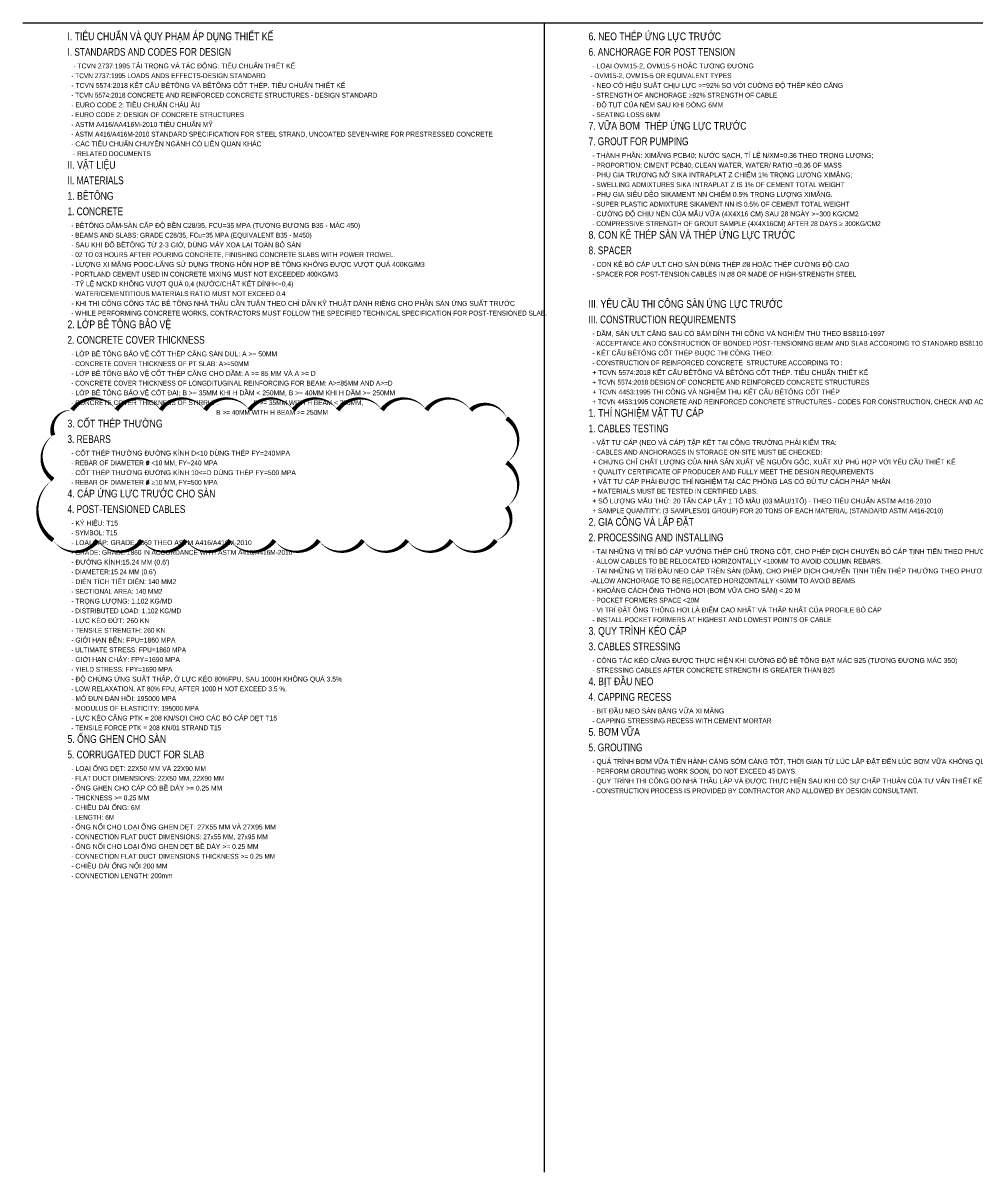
# Model space of a CAD drawing. Header units: millimetres. Extents: x 408913 to 1237273, y -191467 to -86666.
# Drawn here: x 1081461 to 1124516, y -186337 to -134454 of the extents above; entities that cross this region are included whole.
import ezdxf

# ---------------------------------------------------------------- set-up
doc = ezdxf.new("R2010")
doc.units = ezdxf.units.MM
doc.header["$LTSCALE"] = 35
doc.layers.add('STR.Dim_F-CL-B', color=8, linetype='Continuous')
doc.layers.add('TXT-ST2', color=7, linetype='Continuous')
doc.styles.add('VNTIMEH', font='vntimeh.shx', dxfattribs={"width": 0.8, "bigfont": 'vns.shx'})

msp = doc.modelspace()

# ---------------------------------------------------------------- linework, layer by layer
at = {"layer": 'DEFPOINTS'}
msp.add_lwpolyline([(1082824, -157810.9, 0, 200, 0.5205671), (1084824, -157810.9, 0, 200, 0.5205671), (1086824, -157810.9, 0, 200, 0.5205671), (1088824, -157810.9, 0, 200, 0.5205671), (1090824, -157810.9, 0, 200, 0.5205671), (1092824, -157810.9, 0, 200, 0.5205671), (1094824, -157810.9, 0, 200, 0.5205671), (1096824, -157810.9, 0, 200, 0.5205671), (1098824, -157810.9, 0, 200, 0.5205671), (1100824, -157810.9, 0, 200, 0.5205671), (1102824, -157810.9, 0, 200, 0.5205671), (1103312.6, -156299.4, 0, 200, 0.5205671), (1103312.6, -154299.4, 0, 200, 0.5205671), (1103312.6, -152299.4, 0, 200, 0.5205671), (1101682.5, -151929.5, 0, 200, 0.5205671), (1099682.5, -151929.5, 0, 200, 0.5205671), (1097682.5, -151929.5, 0, 200, 0.5205671), (1095682.5, -151929.5, 0, 200, 0.5205671), (1093682.5, -151929.5, 0, 200, 0.5205671), (1091682.5, -151929.5, 0, 200, 0.5205671), (1089682.5, -151929.5, 0, 200, 0.5205671), (1087682.5, -151929.5, 0, 200, 0.5205671), (1085682.5, -151929.5, 0, 200, 0.5205671), (1083682.5, -151929.5, 0, 200, 0.5205671), (1082824, -153071.1, 0, 200, 0.5205671), (1082824, -155071.1, 0, 200, 0.5205671)], format="xyseb", close=True, dxfattribs=at)
at = {"layer": 'STR.Dim_F-CL-B'}
for points in [[(1081461, -134454.2), (1153173, -134454.2)], [(1105001.8, -134454.2), (1105001.8, -186337.2)]]:
    msp.add_lwpolyline(points, dxfattribs=at)

# ---------------------------------------------------------------- texts
at = {"layer": 'TXT-ST2', "color": 7, "char_height": 420, "attachment_point": 1, "line_spacing_factor": 1.2, "style": 'VNTIMEH'}
for s, insert, width in [("{\\f.VnArialH|b0|i0|c0|p34;\\H0.83333x;\\C256;I. Tiªu chuÈn vµ quy ph¹m ¸p dông thiÕt kÕ\\P\\Frmns085|c0;\\C2;I. STANDARDS AND CODES FOR DESIGN\\H1.2x;\\P\\f.VnArialH|b0|i0|c0|p34;\\C7;  \\H0.52381x;- tcvn 2737:1995 t¶i träng vµ t¸c ®éng. tiªu chuÈn thiÕt kÕ\\P\\C256;  \\Frmns085|c0;\\C2;- TCVN 2737:1995 LOADS ANDS EFFECTS-DESIGN STANDARD\\P\\f.VnArialH|b0|i0|c0|p34;\\C7;  - tcvn 5574:2018 kÕt cÊu bªt«ng vµ bªt«ng cèt thÐp. tiªu chuÈn thiÕt kÕ\\P\\C256;  \\Frmns085|c0;\\C2;- TCVN 5574:2018 CONCRETE AND REINFORCED CONCRETE STRUCTURES - DESIGN STANDARD\\f.VnArialH|b0|i0|c0|p34;\\P\\C7;  - euro code 2: tiªu chuÈn ch©u ©u\\P\\C256;  \\Frmns085|c0;\\C2;- EURO CODE 2: DESIGN OF CONCRETE STRUCTURES\\f.VnArialH|b0|i0|c0|p34;\\P\\C7;  - astm a416/AA416m-2010 tiªu chuÈn mü\\P\\C256;  \\Frmns085|c0;\\C2;- ASTM A416/A416M-2010 STANDARD SPECIFICATION FOR STEEL STRAND, UNCOATED SEVEN-WIRE FOR PRESTRESSED CONCRETE\\P\\f.VnArialH|b0|i0|c0|p34;\\C7;  - c¸c tiªu chuÈn chuyªn ngµnh cã liªn quan kh¸c\\P\\C256;   \\Frmns085|c0;\\C2;- RELATED DOCUMENTS\\H1.90909x;\\P\\f.VnArialH|b0|i0|c0|p34;\\H0.83333x;\\C256;II. VËt liÖu\\P\\Frmns085|c0;\\C2;II. MATERIALS\\P\\f.VnArialH|b0|i0|c0|p34;1. Bªt«ng\\P\\Frmns085|c0;1. CONCRETE\\H1.2x;\\P\\f.VnArialH|b0|i0|c0|p34;\\H0.52381x;\\C7;  - bªt«ng dÇm-sµn cÊp ®é bÒn c28/35, fCu=35 mpa (t\xad¬ng ®\xad¬ng B35 - m¸c 450)\\P\\C256;  \\Frmns085|c0;\\C2;- BEAMS AND SLABS: GRADE C28/35, FCu=35 MPA (EQUIVALENT B35 - M450)\\P\\f.VnArialH|b0|i0|c0|p34;\\C7;  - sau khi ®æ bªt«ng tõ 2-3 giê, dïng m¸y xoa l¹i toµn bé sµn\\P\\C256;  \\Frmns085|c0;\\C2;- 02 TO 03 HOURS AFTER POURING CONCRETE, FINISHING CONCRETE SLABS WITH POWER TROWEL.\\P\\f.VnArialH|b0|i0|c0|p34;\\C7;  - l\xadîng xi m¨ng pooc-l¨ng sö dông trong hçn hîp bª t«ng kh«ng ®\xadîc v\xadît qu¸ 400kg/m3\\P\\C256;  \\Frmns085|c0;\\C2;- PORTLAND CEMENT USED IN CONCRETE MIXING MUST NOT EXCEEDED 400KG/M3\\P\\f.VnArialH|b0|i0|c0|p34;\\C7;  - tû lÖ n/ckd kh«ng v\xadît qu¸ 0,4 (n\xadíc/chÊt kÕt dÝnh<=0,4)\\P\\C256;  \\Frmns085|c0;\\C2;- WATER/CEMENTITIOUS MATERIALS RATIO MUST NOT EXCEED 0.4\\P\\f.VnArialH|b0|i0|c0|p34;\\C7;  - khi thi c«ng c«ng t¸c bª t«ng nhµ thÇu cÇn tu©n theo chØ dÉn kü thuËt dµnh riªng cho phÇn sµn øng suÊt tr\xadíc\\P\\C256;  \\Frmns085|c0;\\C2;- WHILE PERFORMING CONCRETE WORKS, CONTRACTORS MUST FOLLOW THE SPECIFIED TECHNICAL SPECIFICATION FOR POST-TENSIONED SLAB.\\H0.99999x;\\P\\f.VnArialH|b0|i0|c0|p34;\\H1.59092x;2. líp bª t«ng b¶o vÖ\\P\\Frmns085|c0;2. CONCRETE COVER THICKNESS\\f.VnArialH|b0|i0|c0|p34;\\H1.19999x;\\P\\pt10920;\\H0.52382x;\\C7;  - líp bª t«ng b¶o vÖ CèT thÐp c¨ng sµn DUL: a >= 50MM\\P\\ptz;\\C256;  \\Frmns085|c0;\\C2;- CONCRETE COVER THICKNESS OF PT SLAB: A>=50MM\\f.VnArialH|b0|i0|c0|p34;^I\\C7;\\P  - líp bª t«ng b¶o vÖ CèT THÐP c¨ng CHO DÇM: a >= 85 MM Vµ A >= d\\P\\C256;  \\Frmns085|c0;\\C2;- CONCRETE COVER THICKNESS OF LONGDITUGINAL REINFORCING FOR BEAM: A>=85MM AND A>=D\\P\\f.VnArialH|b0|i0|c0|p34;\\C7;  - líp bª t«ng b¶o vÖ CèT §AI: b >= 35MM KHI H DÇM < 250MM, b >= 40MM KHI H DÇM >= 250MM\\P\\C256;  \\Frmns085|c0;\\C2;- CONCRETE COVER THICKNESS OF STIRRUP: ^IB >= 35MM WITH H BEAM < 250MM, \\P^I^I^I^IB >= 40MM WITH H BEAM >= 250MM\\H1.90907x;\\C256;\\P\\f.VnArialH|b0|i0|c0|p34;\\H0.83334x;\\C2;3. Cèt thÐp th\xadêng\\P\\Frmns085|c0;3. REBARS\\H1.19999x;\\P\\f.VnArialH|b0|i0|c0|p34;\\H0.52382x;\\C7;  - cèt thÐp th\xadêng ®\xadêng kÝnh D<10 dïng thÐp fY=240mpA\\P\\C256;  \\Frmns085|c0;\\C2;- REBAR OF DIAMETER \\Fvnsimli|c0;∅\\Frmns085|c0; <10 MM, FY=240 MPA\\P\\f.VnArialH|b0|i0|c0|p34;\\C7;  - cèt thÐp th\xadêng ®\xadêng kÝnh 10<=D dïng thÐp fY=500 mpA\\P\\C256;  \\Frmns085|c0;\\C2;- REBAR OF DIAMETER \\Fvnsimli|c0;∅\\Frmns085|c0; \\fTimes New Roman|b0|i0|c0|p18;≥\\Frmns085|c0;10 MM, FY=500 MPA\\H1.90907x;\\P\\f.VnArialH|b0|i0|c0|p34;\\H0.83334x;4. C¸p øng lùc tr\xadíc cho sµn\\P\\Frmns085|c0;4. POST-TENSIONED CABLES\\H1.19999x;\\P\\f.VnArialH|b0|i0|c0|p34;\\H0.52382x;\\C7;  - ký hiÖu: t15\\P\\C256;  \\Frmns085|c0;\\C2;- SYMBOL: T15\\P\\f.VnArialH|b0|i0|c0|p34;\\C7;  - lo¹i c¸p: grade 1860 theo astm a416/a416m-2010\\P\\C256;  \\Frmns085|c0;\\C2;- GRADE: GRADE 1860 IN ACCORDANCE WITH ASTM A416/A416M-2010\\P\\f.VnArialH|b0|i0|c0|p34;\\C7;  - ®\xadêng kÝnh:15.24 mm (0.6')\\P\\C2;  \\Frmns085|c0;- DIAMETER:15.24 MM (0.6')\\P\\f.VnArialH|b0|i0|c0|p34;\\C7;  - diÖn tÝch tiÕt diÖn: 140 mm2\\P\\C256;  \\Frmns085|c0;\\C2;- SECTIONAL AREA: 140 MM2\\P\\f.VnArialH|b0|i0|c0|p34;\\C7;  - träng l\xadîng: 1.102 kg/md\\P\\C256;  \\Fm|c0;\\C2;-\\Frmns085|c0; DISTRIBUTED LOAD: 1.102 KG/MD\\P\\f.VnArialH|b0|i0|c0|p34;\\C7;  - lùc kÐo ®øt: 260 kn\\P\\C256;  \\Frmns085|c0;\\C2;- TENSILE STRENGTH: 260 KN\\P\\f.VnArialH|b0|i0|c0|p34;\\C7;  - giíi h¹n bÒn: fpu=1860 mpa\\P\\C256;  \\Frmns085|c0;\\C2;- ULTIMATE STRESS: FPU=1860 MPA\\P\\f.VnArialH|b0|i0|c0|p34;\\C7;  - giíi h¹n ch¶y: fpy=1690 mpa\\P\\C256;  \\Frmns085|c0;\\C2;- YIELD STRESS: FPY=1690 MPA\\P\\f.VnArialH|b0|i0|c0|p34;\\C7;  - ®é chïng øng suÊt thÊp, ë lùc kÐo 80%fpu, sau 1000h kh«ng qu¸ 3.5%\\P\\C256;  \\Frmns085|c0;\\C2;- LOW RELAXATION, AT 80% FPU, AFTER 1000 H NOT EXCEED 3.5 %.\\P\\f.VnArialH|b0|i0|c0|p34;\\C7;  - m« ®un ®µn håi: 195000 mpa\\P\\C2;  \\Frmns085|c0;- MODULUS OF ELASTICITY: 195000 MPA\\P\\f.VnArialH|b0|i0|c0|p34;\\C7;  - lùc kÐo c¨ng ptk = 208 kn/sîi cho c¸c bã c¸p dÑt T15\\P\\C2;  \\Frmns085|c0;- TENSILE FORCE PTK = 208 KN/01 STRAND T15\\H1.90907x;\\P\\f.VnArialH|b0|i0|c0|p34;\\H0.83333x;5. èng ghen cho sµn\\P\\Frmns085|c0;5. CORRUGATED DUCT FOR SLAB\\H1.20001x;\\P\\f.VnArialH|b0|i0|c0|p34;\\H0.52381x;\\C7;  - lo¹i èng dÑt: 22X50 mm vµ 22X90 mm\\P\\C256;  \\Frmns085|c0;\\C2;- FLAT DUCT DIMENSIONS: 22X50 MM, 22X90 MM\\f.VnArialH|b0|i0|c0|p34;\\C7;^I\\P  - èng ghen cho c¸p cã bÒ dµy >= 0.25 mm\\P\\C2;  \\Frmns085|c0;- THICKNESS >= 0.25 MM\\P\\f.VnArialH|b0|i0|c0|p34;\\C256;  - CHIÒU DµI èNG: 6M\\C7;\\P\\C2;  \\Frmns085|c0;- LENGTH: 6M\\P\\f.VnArialH|b0|i0|c0|p34;\\C256;  - èNG NèI CHO LO¹I èNG GHEN DÑT: 27x55 mm vµ 27x95 mm\\P\\C2;  \\Frmns085|c0;- CONNECTION FLAT DUCT DIMENSIONS: 27x55 MM, 27x95 MM\\f.VnArialH|b0|i0|c0|p34;\\P\\C7;  - \\C256;èNG NèI CHO LO¹I èNG GHEN DÑT\\C7; bÒ dµy >= 0.25 mm\\P\\C256;  \\Frmns085|c0;\\C2;- CONNECTION FLAT DUCT DIMENSIONS THICKNESS >= 0.25 MM\\P\\f.VnArialH|b0|i0|c0|p34;\\C7;  - chiÒu dµi èNG NèI 200 mm\\P  \\Frmns085|c0;\\C2;- CONNECTION LENGTH: 200mm}", (1083470.6, -134883.7), 29911.646), ('{\\f.VnArialH|b0|i0|c0|p34;\\H0.83333x;\\C2;6. Neo thÐp øng lùc tr\xadíc\\P\\Frmns085|c0;6. ANCHORAGE FOR POST TENSION\\H1.2x;\\P\\f.VnArialH|b0|i0|c0|p34;\\H0.52381x;\\C7;  - lo¹i ovm15-2, ovm15-5 hoÆc t\xad¬ng ®\xad¬ng\\P\\Frmns085|c0;\\C256; \\C2;- OVM15-2, OVM15-5 OR EQUIVALENT TYPES\\P\\f.VnArialH|b0|i0|c0|p34;\\C7;  - neo cã hiÖu suÊt chÞu lùc >=92% so víi cuêng ®é thÐp kÐo c¨ng\\P\\C2;  \\Frmns085|c0;- STRENGTH OF ANCHORAGE \\fTimes New Roman|b0|i0|c0|p18;≥\\Frmns085|c0;92% STRENGTH OF CABLE\\P\\f.VnArialH|b0|i0|c0|p34;\\C7;  - ®é tôt cña nªm sau khi ®ãng 6mm\\P\\C2;  \\Frmns085|c0;- SEATING LOSS 6MM\\H1.90908x;\\P\\f.VnArialH|b0|i0|c0|p34;\\H0.83334x;7. V÷a b¬m  thÐp øng lùc tr\xadíc\\P\\Frmns085|c0;7. GROUT FOR PUMPING\\H1.2x;\\P\\f.VnArialH|b0|i0|c0|p34;\\H0.52381x;\\C7;  - thµnh phÇn: xim¨ng pcb40; n\xadíc s¹ch, tØ lÖ n/xm=0.36 theo träng l\xadîng;\\P\\C2;  \\Frmns085|c0;- PROPORTION: CIMENT PCB40; CLEAN WATER, WATER/ RATIO =0.36 OF MASS\\P\\f.VnArialH|b0|i0|c0|p34;\\C7;  - phô gia tr\xad¬ng në sika intraplat z chiÕm 1% träng l\xadîng xim¨ng; \\P\\C2;  \\Frmns085|c0;- SWELLING ADMIXTURES SIKA INTRAPLAT Z IS 1% OF CEMENT TOTAL WEIGHT\\P\\f.VnArialH|b0|i0|c0|p34;\\C7;  - phô gia siªu dÎo sikament nn chiÕm 0.5% träng l\xadîng xim¨ng.\\P\\C2;  \\Frmns085|c0;- SUPER PLASTIC ADMIXTURE SIKAMENT NN IS 0.5% OF CEMENT TOTAL WEIGHT\\P\\f.VnArialH|b0|i0|c0|p34;\\C7;  - c\xadêng ®é chÞu nÐn cña mÉu v÷a (4x4x16 cm) sau 28 ngµy >=300 kG/cm2\\P\\C2;  \\Frmns085|c0;- COMPRESSIVE STRENGTH OF GROUT SAMPLE (4X4X16CM) AFTER 28 DAYS \\fTimes New Roman|b0|i0|c0|p18;≥\\Frmns085|c0; 300KG/CM2\\f.VnArialH|b0|i0|c0|p34;\\H1.90908x;\\P\\H0.83334x;\\C7;8. Con kª thÐp sµn vµ thÐp øng lùc tr\xadíc\\P\\Frmns085|c0;\\C2;8. SPACER \\f.VnArialH|b0|i0|c0|p34;\\H1.19999x;\\P\\H0.52381x;\\C7;  - con kª bã c¸p \xadlt cho sµn dïng thÐp \\Frmns085|c0;\\H1.00001x;\\C0;∅\\f.VnArialH|b0|i0|c0|p34;\\H0.99999x;\\C7;8 hoÆc thÐp c\xadêng ®é cao \\P\\C2;  \\Frmns085|c0;- SPACER FOR POST-TENSION CABLES IN ∅8 OR MADE OF HIGH-STRENGTH STEEL\\H1.90908x;\\P\\C7;\\P\\f.VnArialH|b0|i0|c0|p34;\\H0.83334x;\\C256;III. Yªu cÇu thi c«ng sµn øng lùc tr\xadíc\\P\\Frmns085|c0;\\C2;III. CONSTRUCTION REQUIREMENTS\\f.VnArialH|b0|i0|c0|p34;\\H1.19999x;\\P\\H0.52382x;\\C7;  - dÇm, sµn \xadlt c¨ng sau cã b¸m dÝnh thi c«ng vµ nghiÖm thu theo bs8110-1997 \\P\\C2;  \\Frmns085|c0;- ACCEPTANCE AND CONSTRUCTION OF BONDED POST-TENSIONING BEAM AND SLAB ACCORDING TO STANDARD BS8110-1997\\P\\f.VnArialH|b0|i0|c0|p34;\\C7;  - kÕt cÊu bªt«ng cèt thÐp ®uîc thi c«ng theo:\\P\\C2;  \\Frmns085|c0;- CONSTRUCTION OF REINFORCED CONCRETE  STRUCTURE ACCORDING TO :\\P\\f.VnArialH|b0|i0|c0|p34;\\C7;  + tcvn 5574:2018 kÕt cÊu bªt«ng vµ bªt«ng cèt thÐp. tiªu chuÈn thiÕt kÕ\\P\\C2;  \\Frmns085|c0;+ TCVN 5574:2018 DESIGN OF CONCRETE AND REINFORCED CONCRETE STRUCTURES\\f.VnArialH|b0|i0|c0|p34;\\P\\C7;  + tcvn 4453:1995 thi c«ng vµ nghiÖm thu kÕt cÊu bªt«ng cèt thÐp \\P\\C2;  \\Frmns085|c0;+ TCVN 4453:1995 CONCRETE AND REINFORCED CONCRETE STRUCTURES - CODES FOR CONSTRUCTION, CHECK AND ACCEPTANCE\\H1.90907x;\\P\\f.VnArialH|b0|i0|c0|p34;\\H0.83334x;\\C256;1. ThÝ nghiÖm vËt t\xad c¸p\\P\\Frmns085|c0;\\C2;1. CABLES TESTING\\H1.19999x;\\P\\f.VnArialH|b0|i0|c0|p34;\\H0.52382x;\\C7;  - vËt t\xad c¸p (neo vµ c¸p) tËp kÕt t¹i c«ng tr\xadêng ph¶i kiÓm tra:\\P\\C256;  \\Frmns100|c0;\\C2;- CABLES AND ANCHORAGES IN STORAGE ON-SITE MUST BE CHECKED: \\P\\f.VnArialH|b0|i0|c0|p34;\\C7;  + chøng chØ chÊt l\xadîng cña nhµ s¶n xuÊt vÒ nguån gèc, xuÊt xø phï hîp víi yªu cÇu thiÕt kÕ\\P\\C256;  \\Frmns085|c0;\\C2;+ QUALITY CERTIFICATE OF PRODUCER AND FULLY MEET THE DESIGN REQUIREMENTS \\P\\f.VnArialH|b0|i0|c0|p34;\\C7;  + vËt t\xad c¸p ph¶i ®\xadîc thÝ nghiÖm t¹i c¸c phßng las cã ®ñ t\xad c¸ch ph¸p nh©n\\P\\C256;  \\Frmns085|c0;\\C2;+ MATERIALS MUST BE TESTED IN CERTIFIED LABS.\\P\\f.VnArialH|b0|i0|c0|p34;\\C7;  + sè l\xadîng mÉu thö: 20 tÊn c¸p lÊy 1 tæ mÉu (03 mÉu/1tæ) - theo tiªu chuÈn astm a416-2010^I\\P\\C256;  \\Frmns085|c0;\\C2;+ SAMPLE QUANTITY: (3 SAMPLES/01 GROUP) FOR 20 TONS OF EACH MATERIAL (STANDARD ASTM A416-2010)\\f.VnArialH|b0|i0|c0|p34;       \\C256; \\H1.90907x;\\C7;\\P\\H0.83334x;\\C2;2. Gia c«ng vµ l¾p ®Æt\\P\\Frmns085|c0;2. PROCESSING AND INSTALLING\\H1.19999x;\\P\\f.VnArialH|b0|i0|c0|p34;\\H0.52382x;\\C7;  - t¹i nh÷ng vÞ trÝ bã c¸p v\xadíng thÐp chñ trong cét, cho phÐp dÞch chuyÓn bã c¸p tÞnh tiÕn theo ph\xad¬ng ngang <100 mm\\P\\C256;  \\Frmns085|c0;\\C2;- ALLOW CABLES TO BE RELOCATED HORIZONTALLY <100MM TO AVOID COLUMN REBARS.\\P\\f.VnArialH|b0|i0|c0|p34;\\C7;  - t¹i nh÷ng vÞ trÝ ®Çu neo c¸p trªn sµn (dÇm), cho phÐp dÞch chuyÓn tÞnh tiÕn thÐp th\xadêng theo ph\xad¬ng ngang <50 mm\\P\\Frmns085|c0;\\C256; \\C2;-ALLOW ANCHORAGE TO BE RELOCATED HORIZONTALLY <50MM TO AVOID BEAMS\\P\\f.VnArialH|b0|i0|c0|p34;\\C7;  - kho¶ng c¸ch èng th«ng h¬i (b¬m v÷a cho sµn) < 20 m\\P\\C2;  \\Frmns085|c0;- POCKET FORMERS SPACE <20M\\P\\f.VnArialH|b0|i0|c0|p34;\\C7;  - vÞ trÝ ®Æt èng th«ng h¬i lµ ®iÓm cao nhÊt vµ thÊp nhÊt cña profile bã c¸p\\P\\C2;  \\Frmns085|c0;- INSTALL POCKET FORMERS AT HIGHEST AND LOWEST POINTS OF CABLE\\H1.90907x;\\P\\f.VnArialH|b0|i0|c0|p34;\\H0.83334x;3. Quy Tr×nh kÐo c¸p\\P\\Frmns085|c0;3. CABLES STRESSING\\H1.19999x;\\P\\f.VnArialH|b0|i0|c0|p34;\\H0.52382x;\\C7;  - c«ng t¸c kÐo c¨ng ®\xadîc thùc hiÖn khi c\xadêng ®é bª t«ng ®¹t m¸c b25 (t\xad¬ng ®\xad¬ng m¸c 350)\\P\\C256;  \\Frmns085|c0;\\C2;- STRESSING CABLES AFTER CONCRETE STRENGTH IS GREATER THAN B25 \\H1.90907x;\\P\\f.VnArialH|b0|i0|c0|p34;\\H0.83331x;4. BÞt ®Çu neo\\P\\Frmns085|c0;4. CAPPING RECESS\\H1.20003x;\\P\\f.VnArialH|b0|i0|c0|p34;\\H0.5238x;\\C7;  - bÞt ®Çu neo sµn b»ng v÷a xi m¨ng\\P\\C2;  \\Frmns085|c0;- CAPPING STRESSING RECESS WITH CEMENT MORTAR\\H1.90914x;\\P\\f.VnArialH|b0|i0|c0|p34;\\H0.83331x;5. B¬m v÷a\\P\\Frmns085|c0;5. GROUTING\\H1.20004x;\\P\\f.VnArialH|b0|i0|c0|p34;\\H0.52379x;\\C7;  - qu¸ tr×nh b¬m v÷a tiÕn hµnh cµng sím cµng tèt, thêi gian tõ lóc l¾p ®Æt ®Õn lóc b¬m v÷a kh«ng qu¸ 45 ngµy\\P\\C2;  \\Frmns085|c0;- PERFORM GROUTING WORK SOON, DO NOT EXCEED 45 DAYS.\\P\\f.VnArialH|b0|i0|c0|p34;\\C7;  - quy tr×nh thi c«ng do nhµ thÇu lËp vµ ®\xadîc thùc hiÖn sau khi cã sù chÊp thuËn cña t\xad vÊn thiÕt kÕ\\P\\C2;  \\Frmns085|c0;- CONSTRUCTION PROCESS IS PROVIDED BY CONTRACTOR AND ALLOWED BY DESIGN CONSULTANT.\\H1.90915x;\\P\\f.VnArialH|b0|i0|c0|p34;\\C7;\\P }', (1107011.4, -134883.7), 29040.419)]:
    msp.add_mtext(s, dxfattribs=dict(at, insert=insert, width=width))

doc.saveas('drawing.dxf')
